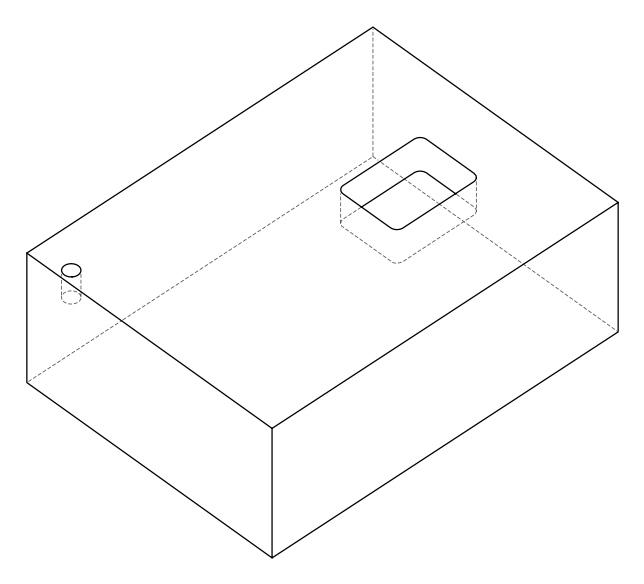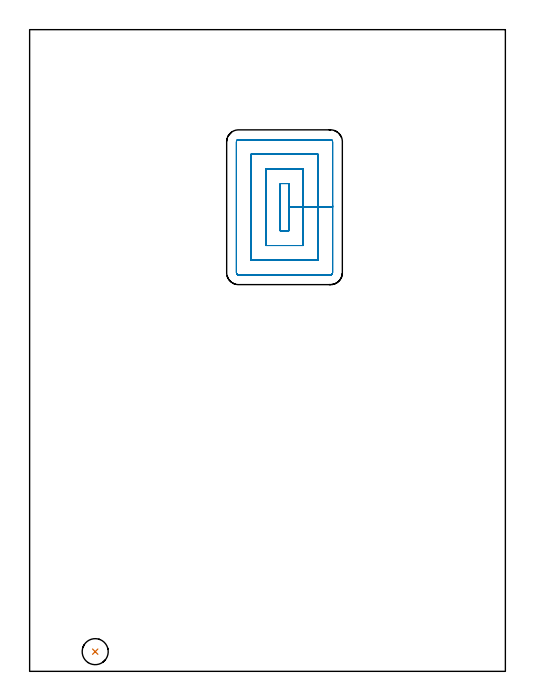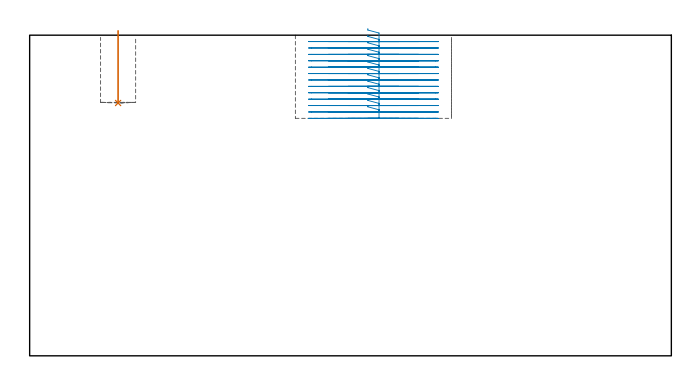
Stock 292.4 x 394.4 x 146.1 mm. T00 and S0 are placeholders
(PLAN: 2 operations, 1 tool changes, 20.4 min)
(1 INDEXABLE_INSERT_DRILL_BLIND_HOLE_FROM_SOLID | STEP1POCKET | NXT0302_003 | 0.13 min | 6163 mm3)
(2 MILL_RECTANGULAR_POCKET | POCKET_RECTANGULAR_STRAIGHT | NXT0201_011 | Follow Part, ap 3, ae 75% | 20.25 min | 254578 mm3)
(TOOL NXT0302_003 | Index. Insert Drill 16mm [880-D1600L20-05] | D16 PA176 FL80 Z2)
(TOOL NXT0201_011 | ENDMILL 12mm [2P460-1200-NA 1630] | D12 FL38 Z6)
(OP 1 INDEXABLE_INSERT_DRILL_BLIND_HOLE_FROM_SOLID)
G17 G21 G94 G90
T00 M6
G54
G17 G0 G90 X40.3 Y12.1 S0 M3
G43 Z156.1 H1
G94 G81 G98 Z115.2 F250. R148.1
G80
M5
M2
(OP 2 MILL_RECTANGULAR_POCKET)
G17 G21 G94 G90
T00 M6
G54
G17 G0 G90 X154.1 Y273.126 S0 M3
G43 Z156.1 H1
Z149.1
G94 G1 Y270.7 Z148.45 F250.
X159.2 Z147.083
Y285.25 Z143.185
Y299.8 F500.
X154.1
Y270.7
X159.2
Y285.25
X168.2
Y308.8
X145.1
Y261.7
X168.2
Y285.25
X177.2
Y317.8
X136.1
Y252.7
X177.2
Y285.25
X186.2
Y325.5
G3 X184.9 Y326.8 R1.3
G1 X128.4
G3 X127.1 Y325.5 R1.3
G1 Y245.
G3 X128.4 Y243.7 R1.3
G1 X184.9
G3 X186.2 Y245. R1.3
G1 Y285.25
Y286.25
G0 X154.1 Y273.126 Z146.185
G1 Y270.7 Z145.534 F250.
X159.2 Z144.168
Y285.25 Z140.269
Y299.8 F500.
X154.1
Y270.7
X159.2
Y285.25
X168.2
Y308.8
X145.1
Y261.7
X168.2
Y285.25
X177.2
Y317.8
X136.1
Y252.7
X177.2
Y285.25
X186.2
Y325.5
G3 X184.9 Y326.8 R1.3
G1 X128.4
G3 X127.1 Y325.5 R1.3
G1 Y245.
G3 X128.4 Y243.7 R1.3
G1 X184.9
G3 X186.2 Y245. R1.3
G1 Y285.25
Y286.25
G0 X154.1 Y273.126 Z143.269
G1 Y270.7 Z142.619 F250.
X159.2 Z141.252
Y285.25 Z137.354
Y299.8 F500.
X154.1
Y270.7
X159.2
Y285.25
X168.2
Y308.8
X145.1
Y261.7
X168.2
Y285.25
X177.2
Y317.8
X136.1
Y252.7
X177.2
Y285.25
X186.2
Y325.5
G3 X184.9 Y326.8 R1.3
G1 X128.4
G3 X127.1 Y325.5 R1.3
G1 Y245.
G3 X128.4 Y243.7 R1.3
G1 X184.9
G3 X186.2 Y245. R1.3
G1 Y285.25
Y286.25
G0 X154.1 Y273.126 Z140.354
G1 Y270.7 Z139.704 F250.
X159.2 Z138.337
Y285.25 Z134.438
Y299.8 F500.
X154.1
Y270.7
X159.2
Y285.25
X168.2
Y308.8
X145.1
Y261.7
X168.2
Y285.25
X177.2
Y317.8
X136.1
Y252.7
X177.2
Y285.25
X186.2
Y325.5
G3 X184.9 Y326.8 R1.3
G1 X128.4
G3 X127.1 Y325.5 R1.3
G1 Y245.
G3 X128.4 Y243.7 R1.3
G1 X184.9
G3 X186.2 Y245. R1.3
G1 Y285.25
Y286.25
G0 X154.1 Y273.126 Z137.438
G1 Y270.7 Z136.788 F250.
X159.2 Z135.422
Y285.25 Z131.523
Y299.8 F500.
X154.1
Y270.7
X159.2
Y285.25
X168.2
Y308.8
X145.1
Y261.7
X168.2
Y285.25
X177.2
Y317.8
X136.1
Y252.7
X177.2
Y285.25
X186.2
Y325.5
G3 X184.9 Y326.8 R1.3
G1 X128.4
G3 X127.1 Y325.5 R1.3
G1 Y245.
G3 X128.4 Y243.7 R1.3
G1 X184.9
G3 X186.2 Y245. R1.3
G1 Y285.25
Y286.25
G0 X154.1 Y273.126 Z134.523
G1 Y270.7 Z133.873 F250.
X159.2 Z132.506
Y285.25 Z128.608
Y299.8 F500.
X154.1
Y270.7
X159.2
Y285.25
X168.2
Y308.8
X145.1
Y261.7
X168.2
Y285.25
X177.2
Y317.8
X136.1
Y252.7
X177.2
Y285.25
X186.2
Y325.5
G3 X184.9 Y326.8 R1.3
G1 X128.4
G3 X127.1 Y325.5 R1.3
G1 Y245.
G3 X128.4 Y243.7 R1.3
G1 X184.9
G3 X186.2 Y245. R1.3
G1 Y285.25
Y286.25
G0 X154.1 Y273.126 Z131.608
G1 Y270.7 Z130.957 F250.
X159.2 Z129.591
Y285.25 Z125.692
Y299.8 F500.
X154.1
Y270.7
X159.2
Y285.25
X168.2
Y308.8
X145.1
Y261.7
X168.2
Y285.25
X177.2
Y317.8
X136.1
Y252.7
X177.2
Y285.25
X186.2
Y325.5
G3 X184.9 Y326.8 R1.3
G1 X128.4
G3 X127.1 Y325.5 R1.3
G1 Y245.
G3 X128.4 Y243.7 R1.3
G1 X184.9
G3 X186.2 Y245. R1.3
G1 Y285.25
Y286.25
G0 X154.1 Y273.126 Z128.692
G1 Y270.7 Z128.042 F250.
X159.2 Z126.676
Y285.25 Z122.777
Y299.8 F500.
X154.1
Y270.7
X159.2
Y285.25
X168.2
Y308.8
X145.1
Y261.7
X168.2
Y285.25
X177.2
Y317.8
X136.1
Y252.7
X177.2
Y285.25
X186.2
Y325.5
G3 X184.9 Y326.8 R1.3
G1 X128.4
G3 X127.1 Y325.5 R1.3
G1 Y245.
G3 X128.4 Y243.7 R1.3
G1 X184.9
G3 X186.2 Y245. R1.3
G1 Y285.25
Y286.25
G0 X154.1 Y273.126 Z125.777
G1 Y270.7 Z125.127 F250.
X159.2 Z123.76
Y285.25 Z119.862
Y299.8 F500.
X154.1
Y270.7
X159.2
Y285.25
X168.2
Y308.8
X145.1
Y261.7
X168.2
Y285.25
X177.2
Y317.8
X136.1
Y252.7
X177.2
Y285.25
X186.2
Y325.5
G3 X184.9 Y326.8 R1.3
G1 X128.4
G3 X127.1 Y325.5 R1.3
G1 Y245.
G3 X128.4 Y243.7 R1.3
G1 X184.9
G3 X186.2 Y245. R1.3
G1 Y285.25
Y286.25
G0 X154.1 Y273.126 Z122.862
G1 Y270.7 Z122.211 F250.
X159.2 Z120.845
Y285.25 Z116.946
Y299.8 F500.
X154.1
Y270.7
X159.2
Y285.25
X168.2
Y308.8
X145.1
Y261.7
X168.2
Y285.25
X177.2
Y317.8
X136.1
Y252.7
X177.2
Y285.25
X186.2
Y325.5
G3 X184.9 Y326.8 R1.3
G1 X128.4
G3 X127.1 Y325.5 R1.3
G1 Y245.
G3 X128.4 Y243.7 R1.3
G1 X184.9
G3 X186.2 Y245. R1.3
G1 Y285.25
Y286.25
G0 X154.1 Y273.126 Z119.946
G1 Y270.7 Z119.296 F250.
X159.2 Z117.929
Y285.25 Z114.031
Y299.8 F500.
X154.1
Y270.7
X159.2
Y285.25
X168.2
Y308.8
X145.1
Y261.7
X168.2
Y285.25
X177.2
Y317.8
X136.1
Y252.7
X177.2
Y285.25
X186.2
Y325.5
G3 X184.9 Y326.8 R1.3
G1 X128.4
G3 X127.1 Y325.5 R1.3
G1 Y245.
G3 X128.4 Y243.7 R1.3
G1 X184.9
G3 X186.2 Y245. R1.3
G1 Y285.25
Y286.25
G0 X154.1 Y273.126 Z117.031
G1 Y270.7 Z116.381 F250.
X159.2 Z115.014
Y285.25 Z111.115
Y299.8 F500.
X154.1
Y270.7
X159.2
Y285.25
X168.2
Y308.8
X145.1
Y261.7
X168.2
Y285.25
X177.2
Y317.8
X136.1
Y252.7
X177.2
Y285.25
X186.2
Y325.5
G3 X184.9 Y326.8 R1.3
G1 X128.4
G3 X127.1 Y325.5 R1.3
G1 Y245.
G3 X128.4 Y243.7 R1.3
G1 X184.9
G3 X186.2 Y245. R1.3
G1 Y285.25
Y286.25
G0 X154.1 Y273.126 Z114.115
G1 Y270.7 Z113.465 F250.
X159.2 Z112.099
Y285.25 Z108.2
Y299.8 F500.
X154.1
Y270.7
X159.2
Y285.25
X168.2
Y308.8
X145.1
Y261.7
X168.2
Y285.25
X177.2
Y317.8
X136.1
Y252.7
X177.2
Y285.25
X186.2
Y325.5
G3 X184.9 Y326.8 R1.3
G1 X128.4
G3 X127.1 Y325.5 R1.3
G1 Y245.
G3 X128.4 Y243.7 R1.3
G1 X184.9
G3 X186.2 Y245. R1.3
G1 Y285.25
Y286.25
G0 Z156.1
M5
M2
